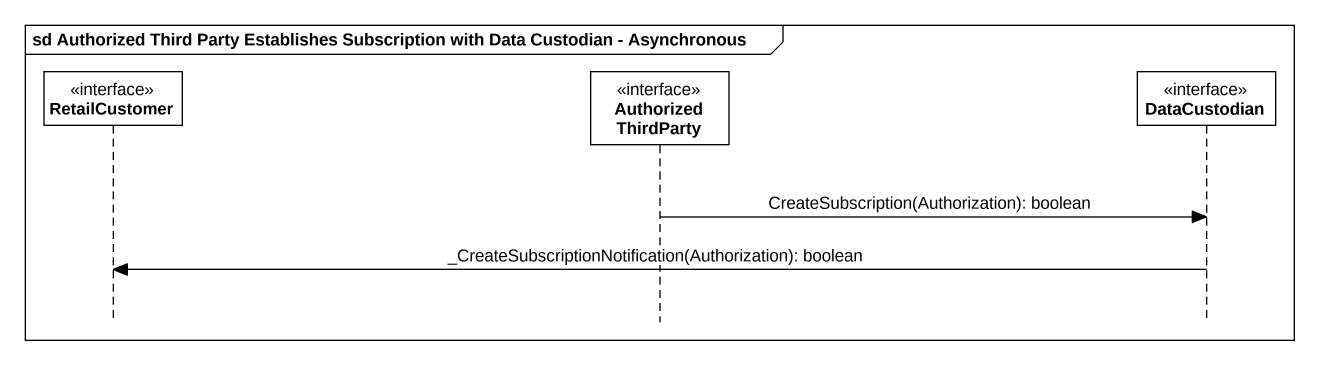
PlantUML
@startuml
mainframe sd Authorized Third Party Establishes Subscription with Data Custodian - Asynchronous
hide footbox
participant RetailCustomer <<interface>>
participant "Authorized ThirdParty" as Authorized_ThirdParty <<interface>>
participant DataCustodian <<interface>>

Authorized_ThirdParty -> DataCustodian : CreateSubscription(Authorization): boolean
DataCustodian -> RetailCustomer : _CreateSubscriptionNotification(Authorization): boolean
@enduml
